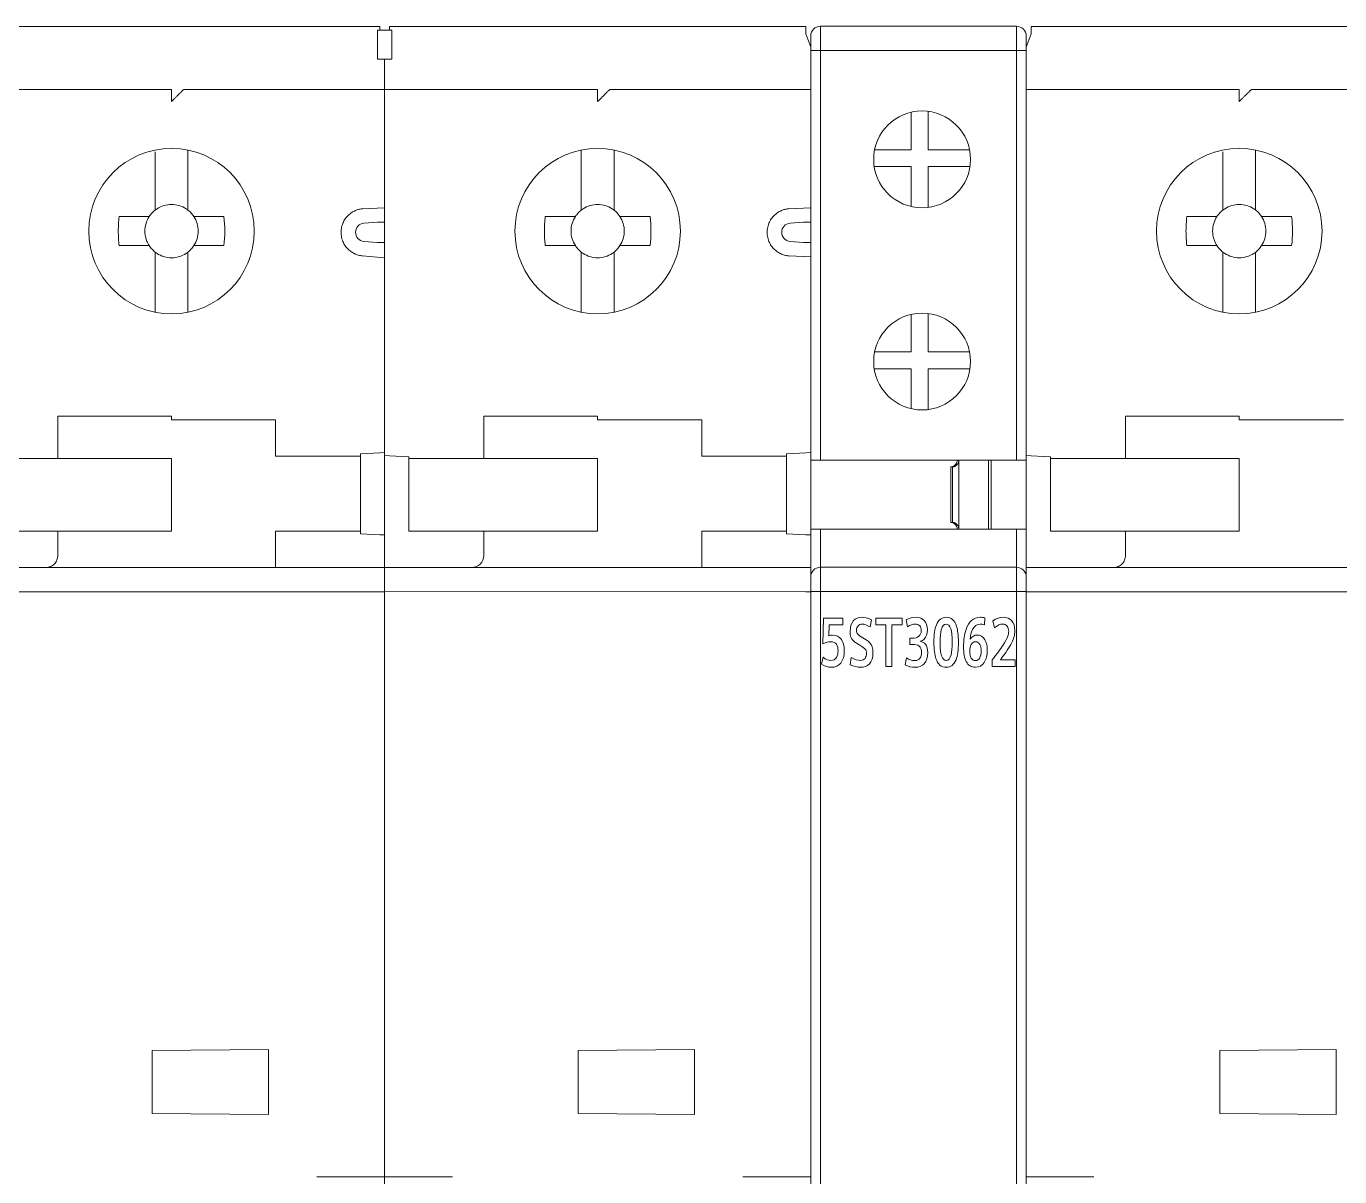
# Model space of a CAD drawing. Header units: millimetres. Extents: x 4137 to 6698, y 1400 to 3585.
# Drawn here: x 4598.8 to 4653.1, y 2368.3 to 2415.8 of the extents above; entities that cross this region are included whole.
import ezdxf

# ---------------------------------------------------------------- set-up
doc = ezdxf.new("R2010")
doc.units = ezdxf.units.MM
doc.layers.add('000-PI-Oprema', color=30, linetype='Continuous', lineweight=5)

msp = doc.modelspace()

# ---------------------------------------------------------------- linework, layer by layer
at = {"layer": '000-PI-Oprema', "color": 0, "lineweight": 0}
for p, q in [((4596.248, 2415.828), (4601.048, 2415.828)), ((4601.048, 2415.828), (4608.668, 2415.828)), ((4608.668, 2415.828), (4613.448, 2415.828)), ((4613.848, 2415.828), (4618.648, 2415.828)), ((4618.648, 2415.828), (4626.268, 2415.828)), ((4626.268, 2415.828), (4631.048, 2415.828)), ((4640.348, 2415.828), (4645.148, 2415.828)), ((4645.148, 2415.828), (4652.768, 2415.828)), ((4652.768, 2415.828), (4657.548, 2415.828)), ((4613.348, 2415.678), (4613.448, 2415.678)), ((4613.448, 2415.678), (4613.848, 2415.678)), ((4613.848, 2415.678), (4613.948, 2415.678)), ((4631.248, 2414.978), (4631.048, 2415.528)), ((4640.348, 2415.528), (4640.148, 2414.978)), ((4613.348, 2414.478), (4613.348, 2414.778)), ((4613.948, 2414.478), (4613.948, 2414.778)), ((4631.248, 2414.978), (4631.248, 2412.378)), ((4640.148, 2414.978), (4640.148, 2412.378)), ((4613.948, 2414.478), (4613.348, 2414.478)), ((4613.648, 2414.478), (4613.648, 2408.658)), ((4604.848, 2413.228), (4596.048, 2413.228)), ((4605.348, 2413.228), (4613.448, 2413.228)), ((4613.448, 2413.228), (4622.448, 2413.228)), ((4622.948, 2413.228), (4631.248, 2413.228)), ((4648.948, 2413.228), (4640.148, 2413.228)), ((4649.448, 2413.228), (4657.548, 2413.228)), ((4631.248, 2412.378), (4631.248, 2408.658)), ((4640.148, 2412.378), (4640.148, 2398.107)), ((4604.173, 2410.655), (4604.173, 2408.535)), ((4605.523, 2410.655), (4605.523, 2410.729)), ((4605.523, 2408.535), (4605.523, 2410.655)), ((4621.773, 2410.729), (4621.773, 2410.655)), ((4621.773, 2410.655), (4621.773, 2408.535)), ((4623.123, 2410.655), (4623.123, 2410.729)), ((4623.123, 2408.535), (4623.123, 2410.655)), ((4648.273, 2410.655), (4648.273, 2408.535)), ((4649.623, 2410.655), (4649.623, 2410.729)), ((4649.623, 2408.535), (4649.623, 2410.655)), ((4604.173, 2408.247), (4604.173, 2408.535)), ((4605.523, 2408.247), (4605.523, 2408.535)), ((4613.648, 2408.341), (4612.741, 2408.303)), ((4613.648, 2405.998), (4613.648, 2408.658)), ((4621.773, 2408.247), (4621.773, 2408.535)), ((4623.123, 2408.247), (4623.123, 2408.535)), ((4631.248, 2408.341), (4630.341, 2408.303)), ((4648.273, 2408.247), (4648.273, 2408.535)), ((4649.623, 2408.247), (4649.623, 2408.535)), ((4602.684, 2407.978), (4603.542, 2407.978)), ((4606.154, 2407.978), (4607.012, 2407.978)), ((4613.348, 2407.754), (4612.793, 2407.706)), ((4620.284, 2407.978), (4621.142, 2407.978)), ((4623.754, 2407.978), (4624.612, 2407.978)), ((4630.948, 2407.754), (4630.393, 2407.706)), ((4631.248, 2407.754), (4631.248, 2406.903)), ((4640.148, 2408.028), (4640.143, 2408.015)), ((4646.784, 2407.978), (4647.642, 2407.978)), ((4650.254, 2407.978), (4651.112, 2407.978)), ((4602.684, 2406.778), (4603.542, 2406.778)), ((4607.012, 2406.778), (4606.154, 2406.778)), ((4613.348, 2406.903), (4612.793, 2406.951)), ((4620.284, 2406.778), (4621.142, 2406.778)), ((4624.612, 2406.778), (4623.754, 2406.778)), ((4630.948, 2406.903), (4630.393, 2406.951)), ((4646.784, 2406.778), (4647.642, 2406.778)), ((4651.112, 2406.778), (4650.254, 2406.778)), ((4604.173, 2406.222), (4604.173, 2406.51)), ((4604.173, 2406.222), (4604.173, 2404.102)), ((4605.523, 2406.222), (4605.523, 2406.51)), ((4605.523, 2404.102), (4605.523, 2406.222)), ((4612.741, 2406.353), (4613.648, 2406.274)), ((4613.648, 2405.998), (4613.648, 2398.231)), ((4621.773, 2406.222), (4621.773, 2406.51)), ((4621.773, 2406.222), (4621.773, 2404.102)), ((4623.123, 2406.222), (4623.123, 2406.51)), ((4623.123, 2404.102), (4623.123, 2406.222)), ((4630.341, 2406.353), (4631.248, 2406.316)), ((4631.248, 2405.998), (4631.248, 2398.231)), ((4648.273, 2406.222), (4648.273, 2406.51)), ((4648.273, 2406.222), (4648.273, 2404.102)), ((4649.623, 2406.222), (4649.623, 2406.51)), ((4649.623, 2404.102), (4649.623, 2406.222)), ((4604.173, 2404.102), (4604.173, 2404.028)), ((4605.523, 2404.028), (4605.523, 2404.102)), ((4621.773, 2404.102), (4621.773, 2404.028)), ((4623.123, 2404.028), (4623.123, 2404.102)), ((4648.273, 2404.102), (4648.273, 2404.028)), ((4649.623, 2404.028), (4649.623, 2404.102)), ((4631.253, 2401.878), (4631.248, 2401.878)), ((4640.148, 2402.078), (4640.143, 2402.083)), ((4600.148, 2399.728), (4604.848, 2399.728)), ((4600.148, 2397.978), (4600.148, 2399.728)), ((4604.848, 2399.728), (4604.848, 2399.578)), ((4604.848, 2399.578), (4609.148, 2399.578)), ((4609.148, 2399.578), (4609.148, 2398.078)), ((4622.448, 2399.728), (4617.748, 2399.728)), ((4617.748, 2397.978), (4617.748, 2399.728)), ((4622.448, 2399.578), (4622.448, 2399.728)), ((4626.748, 2399.578), (4622.448, 2399.578)), ((4626.748, 2398.078), (4626.748, 2399.578)), ((4644.248, 2399.728), (4648.948, 2399.728)), ((4644.248, 2397.978), (4644.248, 2399.728)), ((4648.948, 2399.728), (4648.948, 2399.578)), ((4648.948, 2399.578), (4653.248, 2399.578)), ((4597.048, 2397.978), (4600.148, 2397.978)), ((4600.148, 2397.978), (4600.548, 2397.978)), ((4600.548, 2397.978), (4604.848, 2397.978)), ((4604.848, 2397.978), (4604.848, 2394.978)), ((4609.548, 2398.078), (4609.148, 2398.078)), ((4609.548, 2398.078), (4612.648, 2398.078)), ((4612.648, 2398.178), (4613.448, 2398.22)), ((4612.648, 2398.078), (4612.648, 2398.178)), ((4612.648, 2394.978), (4612.648, 2398.078)), ((4613.448, 2398.22), (4613.648, 2398.231)), ((4613.648, 2398.231), (4613.648, 2398.107)), ((4613.648, 2398.107), (4613.848, 2398.097)), ((4613.648, 2398.078), (4613.648, 2398.107)), ((4613.648, 2398.078), (4613.648, 2394.826)), ((4613.848, 2398.097), (4614.648, 2398.055)), ((4614.648, 2398.055), (4614.648, 2397.978)), ((4614.648, 2397.978), (4617.748, 2397.978)), ((4614.648, 2397.978), (4614.648, 2394.978)), ((4617.748, 2397.978), (4618.148, 2397.978)), ((4618.148, 2397.978), (4622.448, 2397.978)), ((4622.448, 2397.978), (4622.448, 2394.978)), ((4627.148, 2398.078), (4626.748, 2398.078)), ((4630.248, 2398.078), (4627.148, 2398.078)), ((4631.048, 2398.22), (4630.248, 2398.178)), ((4630.248, 2398.078), (4630.248, 2398.178)), ((4630.248, 2394.978), (4630.248, 2398.078)), ((4631.248, 2398.231), (4631.048, 2398.22)), ((4631.248, 2398.231), (4631.248, 2394.826)), ((4640.348, 2398.097), (4640.148, 2398.107)), ((4640.148, 2393.902), (4640.148, 2398.078)), ((4640.348, 2398.097), (4641.148, 2398.055)), ((4641.148, 2398.055), (4641.148, 2397.978)), ((4641.148, 2397.978), (4644.248, 2397.978)), ((4641.148, 2397.978), (4641.148, 2394.978)), ((4644.248, 2397.978), (4644.648, 2397.978)), ((4644.648, 2397.978), (4648.948, 2397.978)), ((4648.948, 2397.978), (4648.948, 2394.978)), ((4631.248, 2397.278), (4631.253, 2397.278)), ((4640.143, 2397.073), (4640.148, 2397.078)), ((4597.048, 2394.978), (4600.148, 2394.978)), ((4600.548, 2394.978), (4600.148, 2394.978)), ((4600.148, 2394.978), (4600.148, 2393.978)), ((4604.848, 2394.978), (4600.548, 2394.978)), ((4609.148, 2394.978), (4609.548, 2394.978)), ((4609.148, 2393.478), (4609.148, 2394.978)), ((4612.648, 2394.978), (4609.548, 2394.978)), ((4612.648, 2394.878), (4612.648, 2394.978)), ((4612.648, 2394.878), (4613.448, 2394.836)), ((4613.448, 2394.836), (4613.648, 2394.826)), ((4613.648, 2393.902), (4613.648, 2394.826)), ((4617.748, 2394.978), (4614.648, 2394.978)), ((4617.748, 2394.978), (4618.148, 2394.978)), ((4617.748, 2394.978), (4617.748, 2393.978)), ((4622.448, 2394.978), (4618.148, 2394.978)), ((4626.748, 2394.978), (4627.148, 2394.978)), ((4626.748, 2394.978), (4626.748, 2393.478)), ((4630.248, 2394.978), (4627.148, 2394.978)), ((4630.248, 2394.878), (4630.248, 2394.978)), ((4631.048, 2394.836), (4630.248, 2394.878)), ((4631.048, 2394.836), (4631.248, 2394.826)), ((4631.248, 2394.826), (4631.248, 2392.628)), ((4641.148, 2394.978), (4644.248, 2394.978)), ((4644.648, 2394.978), (4644.248, 2394.978)), ((4644.248, 2394.978), (4644.248, 2393.978)), ((4648.948, 2394.978), (4644.648, 2394.978)), ((4613.648, 2393.902), (4613.648, 2392.628)), ((4640.148, 2392.628), (4640.148, 2393.902)), ((4596.048, 2393.478), (4613.648, 2393.478)), ((4631.248, 2393.478), (4613.648, 2393.478)), ((4640.148, 2393.478), (4657.748, 2393.478)), ((4613.448, 2392.478), (4596.048, 2392.478)), ((4613.648, 2392.478), (4613.448, 2392.478)), ((4613.648, 2392.628), (4613.648, 2392.478)), ((4631.048, 2392.478), (4613.648, 2392.483)), ((4613.648, 2392.478), (4613.648, 2368.311)), ((4631.048, 2392.478), (4631.248, 2392.478)), ((4631.248, 2392.628), (4631.248, 2368.461)), ((4640.148, 2368.311), (4640.148, 2392.628)), ((4657.548, 2392.478), (4640.148, 2392.478)), ((4631.248, 2387.778), (4631.253, 2387.778)), ((4640.143, 2387.573), (4640.148, 2387.578)), ((4640.148, 2386.028), (4640.143, 2386.028)), ((4631.253, 2385.433), (4631.248, 2385.428)), ((4640.148, 2385.428), (4640.143, 2385.433)), ((4640.148, 2378.326), (4640.146, 2378.331)), ((4631.248, 2378.028), (4631.253, 2378.023)), ((4631.248, 2376.778), (4631.253, 2376.792)), ((4640.143, 2376.692), (4640.148, 2376.678)), ((4604.048, 2373.528), (4608.848, 2373.57)), ((4604.048, 2370.928), (4604.048, 2373.528)), ((4608.848, 2373.57), (4608.848, 2370.887)), ((4621.648, 2373.528), (4626.448, 2373.57)), ((4621.648, 2370.928), (4621.648, 2373.528)), ((4626.448, 2373.57), (4626.448, 2370.887)), ((4648.148, 2373.528), (4652.948, 2373.57)), ((4648.148, 2370.928), (4648.148, 2373.528)), ((4652.948, 2373.57), (4652.948, 2370.887)), ((4608.848, 2370.887), (4604.048, 2370.928)), ((4626.448, 2370.887), (4621.648, 2370.928)), ((4652.948, 2370.887), (4648.148, 2370.928)), ((4610.848, 2368.311), (4613.448, 2368.311)), ((4613.648, 2368.311), (4613.448, 2368.311)), ((4613.648, 2368.311), (4613.648, 2367.07)), ((4613.848, 2368.311), (4613.648, 2368.311)), ((4613.848, 2368.311), (4616.448, 2368.311)), ((4628.448, 2368.311), (4631.048, 2368.311)), ((4631.048, 2368.311), (4631.248, 2368.311)), ((4640.348, 2368.311), (4640.148, 2368.311)), ((4640.348, 2368.311), (4642.948, 2368.311))]:
    msp.add_line(p, q, dxfattribs=at)
at = {"layer": '000-PI-Oprema', "color": 0, "linetype": 'ByBlock', "lineweight": 0}
for p, q in [((4631.648, 2415.841), (4639.748, 2415.841)), ((4631.648, 2414.841), (4631.648, 2415.841)), ((4639.748, 2414.841), (4639.748, 2415.841)), ((4631.248, 2414.841), (4631.248, 2415.441)), ((4640.148, 2415.441), (4640.148, 2414.841)), ((4631.248, 2397.916), (4631.248, 2414.841)), ((4631.648, 2414.841), (4631.248, 2414.841)), ((4631.648, 2397.916), (4631.648, 2414.841)), ((4631.648, 2414.841), (4639.748, 2414.841)), ((4639.748, 2397.916), (4639.748, 2414.841)), ((4640.148, 2414.841), (4639.748, 2414.841)), ((4640.148, 2414.841), (4640.148, 2397.916)), ((4635.397, 2412.29), (4635.397, 2410.741)), ((4636.097, 2412.326), (4636.097, 2410.741)), ((4633.888, 2410.741), (4635.397, 2410.741)), ((4636.097, 2410.741), (4637.807, 2410.741)), ((4633.87, 2410.041), (4635.397, 2410.041)), ((4635.397, 2410.041), (4635.397, 2408.393)), ((4636.097, 2408.357), (4636.097, 2410.041)), ((4637.825, 2410.041), (4636.097, 2410.041)), ((4635.397, 2403.94), (4635.397, 2402.391)), ((4636.097, 2403.976), (4636.097, 2402.391)), ((4633.888, 2402.391), (4635.397, 2402.391)), ((4636.097, 2402.391), (4637.807, 2402.391)), ((4635.397, 2401.691), (4633.87, 2401.691)), ((4635.397, 2401.691), (4635.397, 2400.043)), ((4637.825, 2401.691), (4636.097, 2401.691)), ((4636.097, 2400.007), (4636.097, 2401.691)), ((4631.648, 2397.916), (4631.248, 2397.916)), ((4631.248, 2397.641), (4631.248, 2397.916)), ((4639.748, 2397.916), (4631.648, 2397.916)), ((4637.371, 2397.916), (4637.371, 2395.066)), ((4638.592, 2395.066), (4638.592, 2397.916)), ((4638.698, 2397.916), (4638.698, 2395.066)), ((4640.148, 2397.916), (4639.748, 2397.916)), ((4640.148, 2397.916), (4640.148, 2395.066)), ((4631.248, 2395.066), (4631.248, 2397.641)), ((4637.037, 2395.341), (4637.037, 2397.641)), ((4637.037, 2397.641), (4637.109, 2397.641)), ((4637.109, 2395.341), (4637.109, 2397.641)), ((4637.123, 2397.641), (4637.109, 2397.641)), ((4637.109, 2395.341), (4637.037, 2395.341)), ((4637.123, 2395.341), (4637.109, 2395.341)), ((4631.248, 2393.091), (4631.248, 2395.066)), ((4631.248, 2395.066), (4631.648, 2395.066)), ((4639.748, 2395.066), (4631.648, 2395.066)), ((4631.648, 2395.066), (4631.648, 2393.491)), ((4639.748, 2395.066), (4640.148, 2395.066)), ((4639.748, 2393.491), (4639.748, 2395.066)), ((4640.148, 2395.066), (4640.148, 2393.091)), ((4631.248, 2392.491), (4631.248, 2393.091)), ((4639.748, 2393.491), (4631.648, 2393.491)), ((4631.648, 2392.491), (4631.648, 2393.491)), ((4639.748, 2392.491), (4639.748, 2393.491)), ((4640.148, 2393.091), (4640.148, 2392.491)), ((4631.248, 2365.88), (4631.248, 2392.491)), ((4631.648, 2392.491), (4631.248, 2392.491)), ((4631.648, 2366.135), (4631.648, 2392.491)), ((4639.748, 2392.491), (4631.648, 2392.491)), ((4640.148, 2392.491), (4639.748, 2392.491)), ((4639.748, 2366.135), (4639.748, 2392.491)), ((4640.148, 2392.491), (4640.148, 2365.88)), ((4640.148, 2392.491), (4640.148, 2365.88)), ((4631.747, 2390.333), (4631.77, 2391.391)), ((4631.77, 2391.391), (4632.581, 2391.391)), ((4632.581, 2391.391), (4632.581, 2391.109)), ((4633.936, 2391.109), (4633.936, 2391.391)), ((4633.936, 2391.391), (4635.029, 2391.391)), ((4635.029, 2391.391), (4635.029, 2391.109)), ((4638.441, 2391.401), (4638.421, 2391.107)), ((4632.011, 2391.109), (4632, 2390.663)), ((4632.581, 2391.109), (4632.011, 2391.109)), ((4633.757, 2391.323), (4633.707, 2391.026)), ((4634.354, 2391.109), (4633.936, 2391.109)), ((4634.354, 2389.391), (4634.354, 2391.109)), ((4635.029, 2391.109), (4634.605, 2391.109)), ((4634.605, 2391.109), (4634.605, 2389.391)), ((4635.239, 2391.034), (4635.19, 2391.316)), ((4638.834, 2390.993), (4638.773, 2391.284)), ((4635.342, 2390.296), (4635.342, 2390.568)), ((4631.689, 2389.482), (4631.758, 2389.77)), ((4632.88, 2389.462), (4632.916, 2389.766)), ((4635.147, 2389.463), (4635.199, 2389.749)), ((4634.605, 2389.391), (4634.354, 2389.391)), ((4638.749, 2389.391), (4638.749, 2389.669)), ((4639.689, 2389.391), (4638.749, 2389.391)), ((4639.08, 2389.673), (4639.689, 2389.673)), ((4639.689, 2389.673), (4639.689, 2389.391))]:
    msp.add_line(p, q, dxfattribs=at)
for centre in [(4635.848, 2410.341), (4635.848, 2401.991)]:
    msp.add_circle(centre, 2, dxfattribs=at)
at = {"layer": '000-PI-Oprema', "color": 0, "lineweight": 0}
for centre in [(4604.848, 2407.378), (4622.448, 2407.378), (4648.948, 2407.378)]:
    msp.add_circle(centre, 3.418, dxfattribs=at)
at = {"layer": '000-PI-Oprema', "color": 0, "linetype": 'ByBlock', "lineweight": 0}
for centre, start, end in [((4631.648, 2415.441), 90, 180), ((4639.748, 2415.441), 0, 90), ((4631.648, 2393.091), 90, 180), ((4639.748, 2393.091), 0, 90)]:
    msp.add_arc(centre, 0.4, start, end, dxfattribs=at)
at = {"layer": '000-PI-Oprema', "color": 0, "lineweight": 0}
for centre, radius, start, end in [((4604.848, 2407.378), 1.1, 123.0557, 133.0681), ((4604.848, 2407.378), 1.1, 46.9319, 56.9443), ((4604.848, 2407.378), 1.1, 45, 46.9319), ((4622.448, 2407.378), 1.1, 123.0557, 133.0681), ((4622.448, 2407.378), 1.1, 46.9319, 56.9443), ((4622.448, 2407.378), 1.1, 45, 46.9319), ((4648.948, 2407.378), 1.1, 123.0557, 133.0681), ((4648.948, 2407.378), 1.1, 46.9319, 56.9443), ((4648.948, 2407.378), 1.1, 45, 46.9319), ((4604.848, 2407.378), 1.1, 136.9319, 146.9443), ((4604.848, 2407.378), 1.1, 135, 136.9319), ((4604.848, 2407.378), 1.1, 43.0681, 45), ((4604.848, 2407.378), 1.1, 33.0557, 43.0681), ((4622.448, 2407.378), 1.1, 136.9319, 146.9443), ((4622.448, 2407.378), 1.1, 135, 136.9319), ((4622.448, 2407.378), 1.1, 43.0681, 45), ((4622.448, 2407.378), 1.1, 33.0557, 43.0681), ((4648.948, 2407.378), 1.1, 136.9319, 146.9443), ((4648.948, 2407.378), 1.1, 135, 136.9319), ((4648.948, 2407.378), 1.1, 43.0681, 45), ((4648.948, 2407.378), 1.1, 33.0557, 43.0681), ((4604.848, 2407.378), 1.1, 213.0557, 223.0681), ((4604.848, 2407.378), 1.1, 226.9319, 236.9443), ((4604.848, 2407.378), 1.1, 303.0557, 313.0681), ((4604.848, 2407.378), 1.1, 313.0681, 315), ((4604.848, 2407.378), 1.1, 315, 316.9319), ((4604.848, 2407.378), 1.1, 316.9319, 326.9443), ((4622.448, 2407.378), 1.1, 213.0557, 223.0681), ((4622.448, 2407.378), 1.1, 226.9319, 236.9443), ((4622.448, 2407.378), 1.1, 303.0557, 313.0681), ((4622.448, 2407.378), 1.1, 313.0681, 315), ((4622.448, 2407.378), 1.1, 315, 316.9319), ((4622.448, 2407.378), 1.1, 316.9319, 326.9443), ((4648.948, 2407.378), 1.1, 213.0557, 223.0681), ((4648.948, 2407.378), 1.1, 226.9319, 236.9443), ((4648.948, 2407.378), 1.1, 303.0557, 313.0681), ((4648.948, 2407.378), 1.1, 313.0681, 315), ((4648.948, 2407.378), 1.1, 315, 316.9319), ((4648.948, 2407.378), 1.1, 316.9319, 326.9443), ((4617.248, 2393.978), 0.5, 270, 0)]:
    msp.add_arc(centre, radius, start, end, dxfattribs=at)
for points, knots in [([(4613.448, 2415.678), (4613.448, 2415.68), (4613.448, 2415.735), (4613.448, 2415.803), (4613.448, 2415.82), (4613.448, 2415.828)], [0, 0, 0, 0, 0.010834, 0.505413, 1, 1, 1, 1]), ([(4613.848, 2415.828), (4613.848, 2415.82), (4613.848, 2415.803), (4613.848, 2415.735), (4613.848, 2415.68), (4613.848, 2415.678)], [0, 0, 0, 0, 0.494587, 0.989166, 1, 1, 1, 1]), ([(4631.048, 2415.528), (4631.048, 2415.585), (4631.048, 2415.638), (4631.048, 2415.775), (4631.048, 2415.828), (4631.048, 2415.828)], [0.262243, 0.262243, 0.262243, 0.262243, 0.5, 0.5, 1, 1, 1, 1]), ([(4640.348, 2415.528), (4640.348, 2415.554), (4640.348, 2415.609), (4640.348, 2415.684), (4640.348, 2415.749), (4640.348, 2415.795), (4640.348, 2415.823), (4640.348, 2415.827), (4640.348, 2415.828)], [0.2613825, 0.2613825, 0.2613825, 0.2613825, 0.3685854, 0.5000663, 0.6285535, 0.7600358, 0.8779631, 1, 1, 1, 1]), ([(4613.348, 2415.678), (4613.348, 2415.66), (4613.348, 2415.605), (4613.348, 2415.49), (4613.348, 2415.332), (4613.348, 2415.154), (4613.348, 2414.967), (4613.348, 2414.841), (4613.348, 2414.778)], [0.287427, 0.287427, 0.287427, 0.287427, 0.3699948, 0.5001298, 0.629921, 0.7600558, 0.879771, 1, 1, 1, 1]), ([(4613.948, 2415.678), (4613.948, 2415.63), (4613.948, 2415.565), (4613.948, 2415.3), (4613.948, 2415.04), (4613.948, 2414.778)], [0.2858647, 0.2858647, 0.2858647, 0.2858647, 0.5, 0.5, 1, 1, 1, 1]), ([(4604.848, 2413.228), (4604.848, 2413.228), (4604.848, 2413.226), (4604.848, 2413.214), (4604.848, 2413.191), (4604.848, 2413.15), (4604.848, 2413.085), (4604.848, 2413.005), (4604.848, 2412.917), (4604.848, 2412.823), (4604.848, 2412.76), (4604.848, 2412.728)], [0, 0, 0, 0, 0.080758, 0.160392, 0.240099, 0.368585, 0.500066, 0.628554, 0.760036, 0.877963, 1, 1, 1, 1]), ([(4605.348, 2413.228), (4605.347, 2413.228), (4605.346, 2413.227), (4605.336, 2413.218), (4605.321, 2413.203), (4605.3, 2413.182), (4605.273, 2413.154), (4605.24, 2413.121), (4605.193, 2413.074), (4605.126, 2413.007), (4605.045, 2412.926), (4604.95, 2412.831), (4604.886, 2412.766), (4604.848, 2412.728)], [0, 0, 0, 0, 0.056117, 0.113833, 0.173777, 0.236509, 0.302522, 0.372235, 0.446007, 0.56933, 0.712859, 0.83153, 1, 1, 1, 1]), ([(4622.448, 2412.728), (4622.448, 2412.859), (4622.448, 2412.989), (4622.448, 2413.175), (4622.448, 2413.228), (4622.448, 2413.228)], [0, 0, 0, 0, 0.5, 0.5, 1, 1, 1, 1]), ([(4622.448, 2412.728), (4622.47, 2412.75), (4622.513, 2412.794), (4622.577, 2412.858), (4622.649, 2412.929), (4622.725, 2413.006), (4622.801, 2413.082), (4622.864, 2413.145), (4622.911, 2413.192), (4622.942, 2413.223), (4622.946, 2413.227), (4622.948, 2413.228)], [0, 0, 0, 0, 0.097283, 0.192791, 0.287384, 0.42418, 0.554334, 0.675821, 0.789691, 0.896334, 1, 1, 1, 1]), ([(4648.948, 2413.228), (4648.948, 2413.228), (4648.948, 2413.226), (4648.948, 2413.214), (4648.948, 2413.191), (4648.948, 2413.15), (4648.948, 2413.085), (4648.948, 2413.005), (4648.948, 2412.917), (4648.948, 2412.823), (4648.948, 2412.76), (4648.948, 2412.728)], [0, 0, 0, 0, 0.080758, 0.160392, 0.240099, 0.368585, 0.500066, 0.628554, 0.760036, 0.877963, 1, 1, 1, 1]), ([(4649.448, 2413.228), (4649.447, 2413.228), (4649.446, 2413.227), (4649.436, 2413.218), (4649.421, 2413.203), (4649.4, 2413.182), (4649.373, 2413.154), (4649.34, 2413.121), (4649.293, 2413.074), (4649.226, 2413.007), (4649.145, 2412.926), (4649.05, 2412.831), (4648.986, 2412.766), (4648.948, 2412.728)], [0, 0, 0, 0, 0.056117, 0.113833, 0.173777, 0.236509, 0.302522, 0.372235, 0.446007, 0.56933, 0.712859, 0.83153, 1, 1, 1, 1]), ([(4605.448, 2408.3), (4605.27, 2408.416), (4605.059, 2408.478), (4604.636, 2408.478), (4604.425, 2408.416), (4604.248, 2408.3)], [0, 0, 0, 0, 0.5, 0.5, 1, 1, 1, 1]), ([(4612.741, 2406.353), (4612.711, 2406.357), (4612.65, 2406.364), (4612.562, 2406.385), (4612.451, 2406.421), (4612.321, 2406.484), (4612.176, 2406.59), (4612.044, 2406.728), (4611.936, 2406.905), (4611.864, 2407.108), (4611.84, 2407.328), (4611.864, 2407.549), (4611.936, 2407.751), (4612.044, 2407.929), (4612.176, 2408.067), (4612.321, 2408.173), (4612.464, 2408.242), (4612.605, 2408.286), (4612.696, 2408.298), (4612.741, 2408.303)], [0, 0, 0, 0, 0.031513, 0.062833, 0.094232, 0.152293, 0.210532, 0.279327, 0.348301, 0.424071, 0.50002, 0.57579, 0.651739, 0.720534, 0.789508, 0.84757, 0.905809, 0.95275, 1, 1, 1, 1]), ([(4623.048, 2408.3), (4622.87, 2408.416), (4622.659, 2408.478), (4622.236, 2408.478), (4622.025, 2408.416), (4621.848, 2408.3)], [0, 0, 0, 0, 0.5, 0.5, 1, 1, 1, 1]), ([(4630.341, 2406.353), (4630.311, 2406.357), (4630.25, 2406.364), (4630.162, 2406.385), (4630.051, 2406.421), (4629.921, 2406.484), (4629.776, 2406.59), (4629.644, 2406.728), (4629.536, 2406.905), (4629.464, 2407.108), (4629.44, 2407.328), (4629.464, 2407.549), (4629.536, 2407.751), (4629.644, 2407.929), (4629.776, 2408.067), (4629.921, 2408.173), (4630.064, 2408.242), (4630.205, 2408.286), (4630.296, 2408.298), (4630.341, 2408.303)], [0, 0, 0, 0, 0.031513, 0.062833, 0.094232, 0.152293, 0.210532, 0.279327, 0.348301, 0.424071, 0.50002, 0.57579, 0.651739, 0.720534, 0.789508, 0.84757, 0.905809, 0.95275, 1, 1, 1, 1]), ([(4631.248, 2408.658), (4631.248, 2408.657), (4631.248, 2408.655), (4631.248, 2408.642), (4631.248, 2408.62), (4631.248, 2408.581), (4631.248, 2408.511), (4631.248, 2408.398), (4631.248, 2408.26), (4631.248, 2408.103), (4631.248, 2407.932), (4631.248, 2407.814), (4631.248, 2407.754)], [0, 0, 0, 0, 0.062572, 0.124512, 0.186422, 0.248903, 0.373491, 0.498598, 0.623567, 0.749199, 0.874318, 1, 1, 1, 1]), ([(4649.548, 2408.3), (4649.37, 2408.416), (4649.159, 2408.478), (4648.736, 2408.478), (4648.525, 2408.416), (4648.348, 2408.3)], [0, 0, 0, 0, 0.5, 0.5, 1, 1, 1, 1]), ([(4602.684, 2407.978), (4602.66, 2407.779), (4602.636, 2407.378), (4602.66, 2406.977), (4602.684, 2406.779), (4602.684, 2406.778)], [-0.000008, -0.000008, -0.000008, -0.000008, 0.499992, 0.999992, 1, 1, 1, 1]), ([(4606.154, 2407.978), (4606.086, 2407.978), (4605.962, 2407.978), (4605.83, 2407.978), (4605.77, 2407.978)], [0, 0, 0, 0, 0.54278, 1, 1, 1, 1]), ([(4612.793, 2406.951), (4612.7, 2406.959), (4612.61, 2407.004), (4612.484, 2407.142), (4612.448, 2407.235), (4612.448, 2407.422), (4612.484, 2407.515), (4612.61, 2407.653), (4612.7, 2407.698), (4612.793, 2407.706)], [0, 0, 0, 0, 0.25, 0.25, 0.5, 0.5, 0.75, 0.75, 1, 1, 1, 1]), ([(4613.648, 2407.754), (4613.648, 2407.754), (4613.615, 2407.754), (4613.504, 2407.754), (4613.426, 2407.754), (4613.348, 2407.754)], [0, 0, 0, 0, 0.5, 0.5, 1, 1, 1, 1]), ([(4620.284, 2407.978), (4620.26, 2407.779), (4620.236, 2407.378), (4620.26, 2406.977), (4620.284, 2406.779), (4620.284, 2406.778)], [0, 0, 0, 0, 0.5, 1, 1.000008, 1.000008, 1.000008, 1.000008]), ([(4623.754, 2407.978), (4623.686, 2407.978), (4623.562, 2407.978), (4623.43, 2407.978), (4623.37, 2407.978)], [0, 0, 0, 0, 0.54278, 1, 1, 1, 1]), ([(4630.393, 2406.951), (4630.3, 2406.959), (4630.21, 2407.004), (4630.084, 2407.142), (4630.048, 2407.235), (4630.048, 2407.422), (4630.084, 2407.515), (4630.21, 2407.653), (4630.3, 2407.698), (4630.393, 2407.706)], [0, 0, 0, 0, 0.25, 0.25, 0.5, 0.5, 0.75, 0.75, 1, 1, 1, 1]), ([(4631.248, 2407.754), (4631.248, 2407.754), (4631.215, 2407.754), (4631.104, 2407.754), (4631.026, 2407.754), (4630.948, 2407.754)], [0, 0, 0, 0, 0.5, 0.5, 1, 1, 1, 1]), ([(4646.784, 2407.978), (4646.76, 2407.779), (4646.736, 2407.378), (4646.76, 2406.977), (4646.784, 2406.779), (4646.784, 2406.778)], [-0.000008, -0.000008, -0.000008, -0.000008, 0.499992, 0.999992, 1, 1, 1, 1]), ([(4650.254, 2407.978), (4650.186, 2407.978), (4650.062, 2407.978), (4649.93, 2407.978), (4649.87, 2407.978)], [0, 0, 0, 0, 0.54278, 1, 1, 1, 1]), ([(4603.926, 2406.778), (4603.927, 2406.78), (4603.926, 2406.779), (4603.926, 2406.779), (4603.926, 2406.779), (4603.925, 2406.779), (4603.925, 2406.78), (4603.924, 2406.781), (4603.923, 2406.783), (4603.92, 2406.788), (4603.913, 2406.798), (4603.901, 2406.818), (4603.878, 2406.858), (4603.837, 2406.941), (4603.771, 2407.114), (4603.748, 2407.273), (4603.748, 2407.378)], [0, 0, 0, 0, 0.000244, 0.000244, 0.000488, 0.000977, 0.001953, 0.003906, 0.007813, 0.015625, 0.03125, 0.0625, 0.125, 0.25, 0.5, 1, 1, 1, 1]), ([(4621.526, 2406.778), (4621.526, 2406.779), (4621.41, 2406.956), (4621.348, 2407.167), (4621.348, 2407.378)], [0, 0, 0, 0, 0.0000079, 0.5000079, 0.5000079, 0.5000079, 0.5000079]), ([(4648.026, 2406.778), (4648.027, 2406.78), (4648.026, 2406.779), (4648.026, 2406.779), (4648.026, 2406.779), (4648.025, 2406.779), (4648.025, 2406.78), (4648.024, 2406.781), (4648.023, 2406.783), (4648.02, 2406.788), (4648.013, 2406.798), (4648.001, 2406.818), (4647.978, 2406.858), (4647.937, 2406.941), (4647.871, 2407.114), (4647.848, 2407.273), (4647.848, 2407.378)], [0, 0, 0, 0, 0.000244, 0.000244, 0.000488, 0.000977, 0.001953, 0.003906, 0.007813, 0.015625, 0.03125, 0.0625, 0.125, 0.25, 0.5, 1, 1, 1, 1]), ([(4603.542, 2406.778), (4603.609, 2406.778), (4603.734, 2406.778), (4603.865, 2406.778), (4603.926, 2406.778)], [0, 0, 0, 0, 0.54278, 1, 1, 1, 1]), ([(4606.154, 2406.778), (4606.087, 2406.778), (4605.962, 2406.778), (4605.83, 2406.778), (4605.77, 2406.778)], [0, 0, 0, 0, 0.540007, 1, 1, 1, 1]), ([(4613.648, 2406.903), (4613.648, 2406.903), (4613.618, 2406.903), (4613.501, 2406.903), (4613.418, 2406.903), (4613.348, 2406.903)], [0, 0, 0, 0, 0.5, 0.5, 1, 1, 1, 1]), ([(4621.142, 2406.778), (4621.209, 2406.778), (4621.334, 2406.778), (4621.465, 2406.778), (4621.526, 2406.778)], [0, 0, 0, 0, 0.54278, 1, 1, 1, 1]), ([(4623.754, 2406.778), (4623.687, 2406.778), (4623.562, 2406.778), (4623.43, 2406.778), (4623.37, 2406.778)], [0, 0, 0, 0, 0.540007, 1, 1, 1, 1]), ([(4631.248, 2406.903), (4631.248, 2406.903), (4631.218, 2406.903), (4631.101, 2406.903), (4631.018, 2406.903), (4630.948, 2406.903)], [0, 0, 0, 0, 0.5, 0.5, 1, 1, 1, 1]), ([(4631.248, 2406.903), (4631.248, 2406.873), (4631.248, 2406.814), (4631.248, 2406.726), (4631.248, 2406.64), (4631.248, 2406.528), (4631.248, 2406.397), (4631.248, 2406.259), (4631.248, 2406.146), (4631.248, 2406.063), (4631.248, 2406.009), (4631.248, 2406.002), (4631.248, 2405.999)], [0, 0, 0, 0, 0.06314, 0.125631, 0.188079, 0.251095, 0.376332, 0.501694, 0.62641, 0.751388, 0.875439, 1, 1, 1, 1]), ([(4647.642, 2406.778), (4647.709, 2406.778), (4647.834, 2406.778), (4647.965, 2406.778), (4648.026, 2406.778)], [0, 0, 0, 0, 0.54278, 1, 1, 1, 1]), ([(4650.254, 2406.778), (4650.187, 2406.778), (4650.062, 2406.778), (4649.93, 2406.778), (4649.87, 2406.778)], [0, 0, 0, 0, 0.540007, 1, 1, 1, 1]), ([(4604.248, 2406.456), (4604.425, 2406.341), (4604.636, 2406.278), (4605.059, 2406.278), (4605.27, 2406.341), (4605.448, 2406.456)], [0, 0, 0, 0, 0.5, 0.5, 1, 1, 1, 1]), ([(4621.848, 2406.456), (4622.025, 2406.341), (4622.236, 2406.278), (4622.659, 2406.278), (4622.87, 2406.341), (4623.048, 2406.456)], [0, 0, 0, 0, 0.5, 0.5, 1, 1, 1, 1]), ([(4648.348, 2406.456), (4648.525, 2406.341), (4648.736, 2406.278), (4649.159, 2406.278), (4649.37, 2406.341), (4649.548, 2406.456)], [0, 0, 0, 0, 0.5, 0.5, 1, 1, 1, 1]), ([(4599.648, 2393.478), (4599.668, 2393.479), (4599.706, 2393.48), (4599.758, 2393.49), (4599.802, 2393.502), (4599.859, 2393.523), (4599.926, 2393.559), (4600.003, 2393.622), (4600.066, 2393.698), (4600.112, 2393.787), (4600.142, 2393.882), (4600.146, 2393.947), (4600.148, 2393.978)], [0, 0, 0, 0, 0.090538, 0.168629, 0.234274, 0.28748, 0.430983, 0.554467, 0.680811, 0.79553, 0.900937, 1, 1, 1, 1]), ([(4643.748, 2393.478), (4643.768, 2393.479), (4643.806, 2393.48), (4643.858, 2393.49), (4643.902, 2393.502), (4643.959, 2393.523), (4644.026, 2393.559), (4644.103, 2393.622), (4644.166, 2393.698), (4644.212, 2393.787), (4644.242, 2393.882), (4644.246, 2393.947), (4644.248, 2393.978)], [0, 0, 0, 0, 0.090538, 0.168629, 0.234274, 0.28748, 0.430983, 0.554467, 0.680811, 0.79553, 0.900937, 1, 1, 1, 1]), ([(4613.648, 2392.578), (4613.648, 2392.574), (4613.648, 2392.569), (4613.648, 2392.5), (4613.648, 2392.483)], [0, 0, 0, 0, 0.751055, 1, 1, 1, 1]), ([(4631.248, 2392.628), (4631.248, 2392.627), (4631.248, 2392.626), (4631.248, 2392.61), (4631.248, 2392.582), (4631.248, 2392.538), (4631.248, 2392.498), (4631.248, 2392.478)], [0, 0, 0, 0, 0.169382, 0.332374, 0.500748, 0.7482, 1, 1, 1, 1])]:
    msp.add_open_spline(points, degree=3, knots=knots, dxfattribs=at)
for points in [[(4604.07, 2408.156), (4604.079, 2408.165), (4604.088, 2408.174), (4604.097, 2408.182)], [(4621.67, 2408.156), (4621.679, 2408.165), (4621.688, 2408.174), (4621.697, 2408.182)], [(4648.17, 2408.156), (4648.179, 2408.165), (4648.188, 2408.174), (4648.197, 2408.182)], [(4603.926, 2407.978), (4603.792, 2407.978), (4603.665, 2407.978), (4603.542, 2407.978)], [(4603.748, 2407.378), (4603.748, 2407.59), (4603.81, 2407.801), (4603.926, 2407.978)], [(4605.948, 2407.378), (4605.948, 2407.59), (4605.885, 2407.801), (4605.77, 2407.978)], [(4607.012, 2406.778), (4607.06, 2407.177), (4607.06, 2407.58), (4607.012, 2407.978)], [(4621.526, 2407.978), (4621.392, 2407.978), (4621.265, 2407.978), (4621.142, 2407.978)], [(4621.348, 2407.378), (4621.348, 2407.59), (4621.41, 2407.801), (4621.526, 2407.978)], [(4623.548, 2407.378), (4623.548, 2407.59), (4623.485, 2407.801), (4623.37, 2407.978)], [(4624.612, 2406.778), (4624.66, 2407.177), (4624.66, 2407.58), (4624.612, 2407.978)], [(4648.026, 2407.978), (4647.892, 2407.978), (4647.765, 2407.978), (4647.642, 2407.978)], [(4647.848, 2407.378), (4647.848, 2407.59), (4647.91, 2407.801), (4648.026, 2407.978)], [(4650.048, 2407.378), (4650.048, 2407.59), (4649.985, 2407.801), (4649.87, 2407.978)], [(4651.112, 2406.778), (4651.16, 2407.177), (4651.16, 2407.58), (4651.112, 2407.978)], [(4605.77, 2406.778), (4605.885, 2406.956), (4605.948, 2407.167), (4605.948, 2407.378)], [(4623.37, 2406.778), (4623.485, 2406.956), (4623.548, 2407.167), (4623.548, 2407.378)], [(4649.87, 2406.778), (4649.985, 2406.956), (4650.048, 2407.167), (4650.048, 2407.378)], [(4604.07, 2406.601), (4604.061, 2406.609), (4604.053, 2406.618), (4604.044, 2406.627)], [(4604.097, 2406.575), (4604.088, 2406.583), (4604.079, 2406.592), (4604.07, 2406.601)], [(4621.67, 2406.601), (4621.661, 2406.609), (4621.653, 2406.618), (4621.644, 2406.627)], [(4621.697, 2406.575), (4621.688, 2406.583), (4621.679, 2406.592), (4621.67, 2406.601)], [(4648.17, 2406.601), (4648.161, 2406.609), (4648.153, 2406.618), (4648.144, 2406.627)], [(4648.197, 2406.575), (4648.188, 2406.583), (4648.179, 2406.592), (4648.17, 2406.601)]]:
    msp.add_open_spline(points, degree=3, dxfattribs=at)
at = {"layer": '000-PI-Oprema', "color": 0, "linetype": 'ByBlock', "lineweight": 0}
for points, knots in [([(4637.044, 2397.641), (4637.063, 2397.641), (4637.104, 2397.648), (4637.166, 2397.677), (4637.221, 2397.724), (4637.266, 2397.786), (4637.292, 2397.852), (4637.3, 2397.897), (4637.301, 2397.916)], [0, 0, 0, 0, 0.175589, 0.351177, 0.526766, 0.702354, 0.877943, 1, 1, 1, 1]), ([(4637.37, 2397.916), (4637.369, 2397.904), (4637.367, 2397.892), (4637.363, 2397.87), (4637.361, 2397.86), (4637.355, 2397.841), (4637.351, 2397.831), (4637.34, 2397.803), (4637.331, 2397.785), (4637.315, 2397.76), (4637.309, 2397.752), (4637.297, 2397.736), (4637.285, 2397.722), (4637.272, 2397.709), (4637.258, 2397.696), (4637.251, 2397.691), (4637.229, 2397.675), (4637.215, 2397.667), (4637.194, 2397.657), (4637.187, 2397.654), (4637.173, 2397.649), (4637.166, 2397.647), (4637.147, 2397.642), (4637.134, 2397.641), (4637.123, 2397.641)], [0, 0, 0, 0, 0.078296, 0.078296, 0.144132, 0.144132, 0.209968, 0.209968, 0.34164, 0.34164, 0.407476, 0.407476, 0.473312, 0.539148, 0.539148, 0.604984, 0.604984, 0.736656, 0.736656, 0.802492, 0.802492, 0.868328, 0.868328, 1, 1, 1, 1]), ([(4637.301, 2395.066), (4637.3, 2395.085), (4637.292, 2395.13), (4637.266, 2395.196), (4637.221, 2395.258), (4637.166, 2395.305), (4637.104, 2395.335), (4637.063, 2395.341), (4637.044, 2395.341)], [0, 0, 0, 0, 0.122057, 0.297646, 0.473234, 0.648823, 0.824411, 1, 1, 1, 1]), ([(4637.123, 2395.341), (4637.134, 2395.341), (4637.147, 2395.34), (4637.166, 2395.335), (4637.173, 2395.333), (4637.187, 2395.328), (4637.194, 2395.326), (4637.215, 2395.316), (4637.229, 2395.307), (4637.251, 2395.292), (4637.258, 2395.286), (4637.271, 2395.274), (4637.285, 2395.261), (4637.297, 2395.246), (4637.309, 2395.231), (4637.315, 2395.222), (4637.331, 2395.197), (4637.34, 2395.18), (4637.351, 2395.151), (4637.355, 2395.142), (4637.361, 2395.122), (4637.363, 2395.112), (4637.367, 2395.09), (4637.369, 2395.078), (4637.37, 2395.066)], [0, 0, 0, 0, 0.131674, 0.131674, 0.197511, 0.197511, 0.263348, 0.263348, 0.395022, 0.395022, 0.460859, 0.460859, 0.526697, 0.592534, 0.592534, 0.658371, 0.658371, 0.790045, 0.790045, 0.855882, 0.855882, 0.921719, 0.921719, 1, 1, 1, 1]), ([(4632.91, 2390.609), (4632.887, 2390.674), (4632.875, 2390.749), (4632.875, 2391.028), (4632.924, 2391.178), (4633.102, 2391.378), (4633.214, 2391.424), (4633.474, 2391.424), (4633.608, 2391.391), (4633.757, 2391.323)], [0, 0, 0, 0, 0.147499, 0.147499, 0.478915, 0.478915, 0.764253, 0.764253, 1, 1, 1, 1]), ([(4635.19, 2391.316), (4635.322, 2391.388), (4635.458, 2391.424), (4635.744, 2391.424), (4635.856, 2391.38), (4636.023, 2391.204), (4636.066, 2391.075), (4636.066, 2390.738), (4636.024, 2390.61), (4635.939, 2390.523)], [0, 0, 0, 0, 0.239001, 0.239001, 0.484461, 0.484461, 0.74061, 0.74061, 1, 1, 1, 1]), ([(4636.419, 2389.716), (4636.365, 2389.88), (4636.338, 2390.104), (4636.338, 2390.711), (4636.37, 2390.951), (4636.521, 2391.32), (4636.659, 2391.424), (4637.048, 2391.424), (4637.187, 2391.303), (4637.322, 2390.903), (4637.348, 2390.68), (4637.348, 2390.073), (4637.316, 2389.832), (4637.165, 2389.463), (4637.03, 2389.359), (4636.641, 2389.359), (4636.497, 2389.479), (4636.419, 2389.716)], [0, 0, 0, 0, 0.102607, 0.102607, 0.215344, 0.215344, 0.359602, 0.359602, 0.508449, 0.508449, 0.605424, 0.605424, 0.712738, 0.712738, 0.850747, 0.850747, 1, 1, 1, 1]), ([(4637.832, 2390.519), (4637.911, 2390.634), (4638.01, 2390.691), (4638.263, 2390.691), (4638.367, 2390.626), (4638.508, 2390.39), (4638.54, 2390.242), (4638.54, 2389.849), (4638.499, 2389.683), (4638.33, 2389.426), (4638.208, 2389.359), (4637.881, 2389.359), (4637.754, 2389.437), (4637.597, 2389.738), (4637.56, 2389.938), (4637.56, 2390.476), (4637.594, 2390.717), (4637.776, 2391.256), (4637.972, 2391.424), (4638.298, 2391.424), (4638.362, 2391.416), (4638.441, 2391.401)], [0, 0, 0, 0, 0.089461, 0.089461, 0.19129, 0.19129, 0.276772, 0.276772, 0.371724, 0.371724, 0.473605, 0.473605, 0.585698, 0.585698, 0.686027, 0.686027, 0.793303, 0.793303, 0.969646, 0.969646, 1, 1, 1, 1]), ([(4638.773, 2391.284), (4638.916, 2391.377), (4639.06, 2391.424), (4639.348, 2391.424), (4639.46, 2391.379), (4639.633, 2391.192), (4639.678, 2391.052), (4639.678, 2390.706), (4639.635, 2390.541), (4639.461, 2390.196), (4639.304, 2389.961), (4639.08, 2389.673)], [0, 0, 0, 0, 0.197997, 0.197997, 0.390323, 0.390323, 0.600635, 0.600635, 0.791326, 0.791326, 1, 1, 1, 1]), ([(4633.202, 2391.073), (4633.159, 2391.026), (4633.138, 2390.965), (4633.138, 2390.824), (4633.156, 2390.769), (4633.191, 2390.725)], [0, 0, 0, 0, 0.539326, 0.539326, 1, 1, 1, 1]), ([(4633.707, 2391.026), (4633.574, 2391.103), (4633.46, 2391.141), (4633.297, 2391.141), (4633.242, 2391.119), (4633.202, 2391.073)], [0, 0, 0, 0, 0.576744, 0.576744, 1, 1, 1, 1]), ([(4635.749, 2391.072), (4635.707, 2391.12), (4635.647, 2391.144), (4635.476, 2391.144), (4635.366, 2391.107), (4635.239, 2391.034)], [0, 0, 0, 0, 0.463252, 0.463252, 1, 1, 1, 1]), ([(4635.342, 2390.568), (4635.377, 2390.564), (4635.409, 2390.561), (4635.563, 2390.561), (4635.654, 2390.587), (4635.78, 2390.695), (4635.813, 2390.773), (4635.813, 2390.957), (4635.792, 2391.023), (4635.749, 2391.072)], [0, 0, 0, 0, 0.066415, 0.066415, 0.367554, 0.367554, 0.712028, 0.712028, 1, 1, 1, 1]), ([(4637.046, 2389.868), (4637.079, 2389.987), (4637.095, 2390.161), (4637.095, 2390.646), (4637.075, 2390.83), (4636.994, 2391.077), (4636.928, 2391.141), (4636.747, 2391.141), (4636.68, 2391.064), (4636.607, 2390.797), (4636.592, 2390.623), (4636.592, 2390.138), (4636.61, 2389.952), (4636.693, 2389.706), (4636.757, 2389.641), (4636.937, 2389.641), (4637.004, 2389.719), (4637.046, 2389.868)], [0, 0, 0, 0, 0.111532, 0.111532, 0.232718, 0.232718, 0.368116, 0.368116, 0.509326, 0.509326, 0.615302, 0.615302, 0.730693, 0.730693, 0.859368, 0.859368, 1, 1, 1, 1]), ([(4638.421, 2391.107), (4638.353, 2391.132), (4638.297, 2391.144), (4638.113, 2391.144), (4638.005, 2391.069), (4637.876, 2390.807), (4637.844, 2390.675), (4637.832, 2390.519)], [0, 0, 0, 0, 0.154498, 0.154498, 0.648893, 0.648893, 1, 1, 1, 1]), ([(4638.749, 2389.669), (4638.939, 2389.912), (4639.083, 2390.11), (4639.283, 2390.418), (4639.349, 2390.536), (4639.409, 2390.7), (4639.424, 2390.777), (4639.424, 2390.937), (4639.403, 2391.006), (4639.36, 2391.058)], [0, 0, 0, 0, 0.241599, 0.241599, 0.48433, 0.48433, 0.720892, 0.720892, 1, 1, 1, 1]), ([(4639.36, 2391.058), (4639.312, 2391.115), (4639.252, 2391.144), (4639.079, 2391.144), (4638.964, 2391.094), (4638.834, 2390.993)], [0, 0, 0, 0, 0.421978, 0.421978, 1, 1, 1, 1]), ([(4632, 2390.663), (4632.053, 2390.677), (4632.104, 2390.684), (4632.306, 2390.684), (4632.423, 2390.629), (4632.59, 2390.406), (4632.633, 2390.248), (4632.633, 2389.829), (4632.584, 2389.658), (4632.397, 2389.416), (4632.27, 2389.359), (4631.953, 2389.359), (4631.814, 2389.4), (4631.689, 2389.482)], [0, 0, 0, 0, 0.060999, 0.060999, 0.245846, 0.245846, 0.438646, 0.438646, 0.644032, 0.644032, 0.829922, 0.829922, 1, 1, 1, 1]), ([(4631.758, 2389.77), (4631.871, 2389.682), (4631.979, 2389.638), (4632.18, 2389.638), (4632.255, 2389.681), (4632.355, 2389.843), (4632.379, 2389.937), (4632.379, 2390.157), (4632.355, 2390.243), (4632.258, 2390.379), (4632.18, 2390.414), (4631.982, 2390.414), (4631.872, 2390.387), (4631.747, 2390.333)], [0, 0, 0, 0, 0.183777, 0.183777, 0.364802, 0.364802, 0.526509, 0.526509, 0.682114, 0.682114, 0.849904, 0.849904, 1, 1, 1, 1]), ([(4633.191, 2390.725), (4633.226, 2390.684), (4633.294, 2390.632), (4633.503, 2390.513), (4633.577, 2390.466), (4633.695, 2390.369), (4633.75, 2390.294), (4633.804, 2390.135), (4633.816, 2390.053), (4633.816, 2389.76), (4633.767, 2389.608), (4633.581, 2389.406), (4633.461, 2389.359), (4633.168, 2389.359), (4633.025, 2389.393), (4632.88, 2389.462)], [0, 0, 0, 0, 0.06591, 0.06591, 0.134283, 0.134283, 0.266631, 0.266631, 0.375393, 0.375393, 0.604525, 0.604525, 0.8097, 0.8097, 1, 1, 1, 1]), ([(4633.497, 2390.108), (4633.463, 2390.147), (4633.389, 2390.2), (4633.168, 2390.33), (4633.098, 2390.375), (4633.065, 2390.403)], [0, 0, 0, 0, 0.523034, 0.523034, 1, 1, 1, 1]), ([(4635.772, 2390.433), (4635.868, 2390.413), (4635.94, 2390.371), (4636.05, 2390.223), (4636.082, 2390.108), (4636.082, 2389.77), (4636.032, 2389.618), (4635.847, 2389.407), (4635.722, 2389.357), (4635.415, 2389.357), (4635.277, 2389.393), (4635.147, 2389.463)], [0, 0, 0, 0, 0.141634, 0.141634, 0.328912, 0.328912, 0.577481, 0.577481, 0.802092, 0.802092, 1, 1, 1, 1]), ([(4635.199, 2389.749), (4635.315, 2389.674), (4635.429, 2389.637), (4635.643, 2389.637), (4635.717, 2389.673), (4635.807, 2389.806), (4635.828, 2389.883), (4635.828, 2390.095), (4635.791, 2390.183), (4635.659, 2390.28), (4635.574, 2390.302), (4635.43, 2390.302), (4635.391, 2390.3), (4635.342, 2390.296)], [0, 0, 0, 0, 0.211724, 0.211724, 0.403351, 0.403351, 0.56896, 0.56896, 0.788487, 0.788487, 0.955678, 0.955678, 1, 1, 1, 1]), ([(4637.878, 2390.299), (4637.837, 2390.229), (4637.816, 2390.138), (4637.816, 2389.904), (4637.838, 2389.808), (4637.881, 2389.738)], [0, 0, 0, 0, 0.4819, 0.4819, 1, 1, 1, 1]), ([(4637.881, 2389.738), (4637.926, 2389.668), (4637.983, 2389.632), (4638.125, 2389.632), (4638.183, 2389.669), (4638.267, 2389.816), (4638.288, 2389.911), (4638.288, 2390.145), (4638.269, 2390.236), (4638.19, 2390.378), (4638.132, 2390.416), (4637.984, 2390.416), (4637.925, 2390.377), (4637.878, 2390.299)], [0, 0, 0, 0, 0.167151, 0.167151, 0.337013, 0.337013, 0.499217, 0.499217, 0.654961, 0.654961, 0.829259, 0.829259, 1, 1, 1, 1]), ([(4632.916, 2389.766), (4633.068, 2389.683), (4633.197, 2389.641), (4633.385, 2389.641), (4633.448, 2389.67), (4633.531, 2389.781), (4633.551, 2389.849), (4633.551, 2390.007), (4633.533, 2390.066), (4633.497, 2390.108)], [0, 0, 0, 0, 0.317436, 0.317436, 0.566113, 0.566113, 0.793249, 0.793249, 1, 1, 1, 1])]:
    msp.add_open_spline(points, degree=3, knots=knots, dxfattribs=at)
for points in [[(4633.065, 2390.403), (4632.991, 2390.463), (4632.94, 2390.531), (4632.91, 2390.609)], [(4635.939, 2390.523), (4635.898, 2390.481), (4635.843, 2390.451), (4635.772, 2390.433)]]:
    msp.add_open_spline(points, degree=3, dxfattribs=at)

doc.saveas('drawing.dxf')
